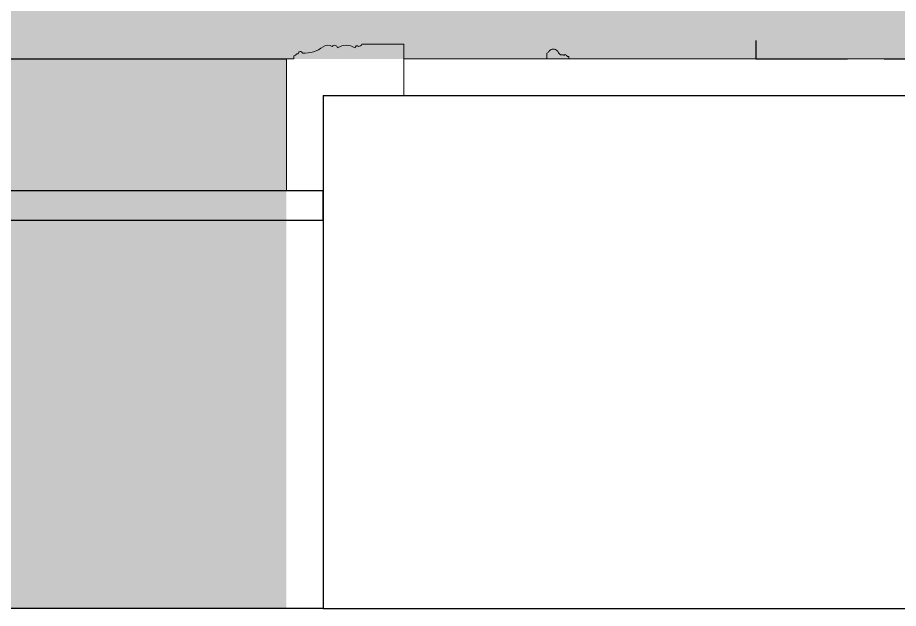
# Model space of a CAD drawing. Header units: millimetres. Extents: x 6321 to 120763, y -355 to 15211.
# Drawn here: x 17584 to 18785, y 2739 to 3546 of the extents above; entities that cross this region are included whole.
import ezdxf

# ---------------------------------------------------------------- set-up
doc = ezdxf.new("R2010")
doc.units = ezdxf.units.MM
doc.linetypes.add('DASH', pattern=[0.35, 0.25, -0.1])
for name, color, linetype in [('D-BASE-WALL', 4, 'Continuous'), ('I-FC', 2, 'Continuous'), ('I-FC-HATCH', 8, 'Continuous'), ('I-PL-FURN', 1, 'DASH'), ('I-RCP', 2, 'Continuous'), ('I—平面—门', 1, 'Continuous')]:
    doc.layers.add(name, color=color, linetype=linetype)
doc.layers.add('I-PL-WALL-FHINISH', color=73, linetype='Continuous', lineweight=13)

msp = doc.modelspace()

# ---------------------------------------------------------------- hatches: boundary and pattern name
at = {"layer": 'I-FC-HATCH'}
h = msp.add_hatch(dxfattribs=at)
h.set_pattern_fill('AR-CONC', color=256, scale=2)
h.set_pattern_definition([(50, (16985.02, 5554.04), (364.369, -31.878), [38.1, -419.1]), (355, (16985.02, 5554.04), (-70.487, 382.114), [30.48, -335.281]), (100.4514, (17015.4, 5551.4), (293.882, 350.236), [32.38, -356.18]), (46.184, (16985, 5655.64), (542.158, -84.085), [57.15, -628.65]), (96.6356, (17030.2, 5648.64), (474.808, 494.852), [48.57, -534.27]), (351.184, (16985, 5655.64), (474.81, 494.852), [45.72, -502.92]), (21, (17035.82, 5630.24), (303.229, -204.53), [38.1, -419.1]), (326, (17035.82, 5630.24), (123.604, 368.376), [30.48, -335.28]), (71.4514, (17061.1, 5613.2), (426.833, 163.846), [32.38, -356.18]), (37.5, (16985.02, 5554.04), (6.1772, 169.11), [0, -331.216, 0, -340.36, 0, -336.55]), (7.5, (16985.02, 5554.04), (133.6393, 200.361), [0, -194.056, 0, -323.596, 0, -128.27]), (327.5, (16871.74, 5554.04), (271.1812, -11.4575), [0, -127, 0, -396.24, 0, -525.78]), (317.5, (16820.94, 5554.04), (296.2584, 50.853), [0, -165.1, 0, -263.144, 0, -373.38])])
h.paths.add_polyline_path([(9160.2, 2739.4), (12210.2, 2739.4), (12210.2, 3489.4), (14900.2, 3489.4), (14900.2, 2739.4), (17950.2, 2739.4), (17950.2, 3489.4), (20640.2, 3489.4), (20640.2, 2739.4), (23645.2, 2739.4), (23645.2, 4229.4), (22495.2, 4229.4), (22495.2, 6829.5), (17745.2, 6829.5), (17745.2, 7019.4), (14975.2, 7019.4), (14975.2, 6829.5), (10230.2, 6829.4), (10230.2, 4229.4), (9160.2, 4229.4)])

# ---------------------------------------------------------------- linework, layer by layer
at = {"layer": 'D-BASE-WALL'}
for p, q in [((18000.2, 3439.4), (20545.2, 3439.4)), ((18000.2, 3439.4), (18000.2, 2739.4)), ((18000.2, 2739.4), (20545.2, 2739.4))]:
    msp.add_line(p, q, dxfattribs=at)
at = {"layer": 'I-FC'}
msp.add_lwpolyline([(18000.2, 2739.4), (14850.2, 2739.4)], dxfattribs=at)
at = {"layer": 'I-PL-FURN', "ltscale": 500}
msp.add_lwpolyline([(18590.2, 3689.4), (18590.2, 3489.4), (19790.2, 3489.4), (19790.2, 3689.4)], close=True, dxfattribs=at)
at = {"layer": 'I-PL-WALL-FHINISH'}
msp.add_lwpolyline([(18110.2, 3439.5), (18110.2, 3509.5), (18053.2, 3509.5, -0.37825), (18048.4, 3506.5, 0.623496), (18043.7, 3504.5, 0.284819), (18019.8, 3504.5, 0.636149), (18012.7, 3506.5, 0.282378), (18000.4, 3506, -0.186128), (17972.1, 3497.4, 0.824383), (17966.2, 3496.4), (17963.8, 3496.4, -0.262247), (17960.2, 3493.4), (17960.2, 3489.4), (17950.2, 3489.4), (17950.2, 3309.4)], format="xyb", dxfattribs=at)
msp.add_lwpolyline([(18305.2, 3489.4), (18305.2, 3497.3, 0.320816), (18307.9, 3500), (18308.5, 3500, -0.466827), (18319.9, 3500), (18320.5, 3500, 0.468154), (18327.9, 3494.9), (18328.6, 3494.2, -0.645582), (18331.9, 3494), (18332.5, 3494, 0.415157), (18335.2, 3492.7), (18335.2, 3489.4)], format="xyb", close=True, dxfattribs=at)
msp.add_lwpolyline([(18110.2, 3489.4), (20590.2, 3489.4), (20590.2, 3309.4)], dxfattribs=at)
at = {"layer": 'I-RCP'}
msp.add_lwpolyline([(14900.2, 3489.4), (17950.2, 3489.4)], dxfattribs=at)
at = {"layer": 'I—平面—门'}
msp.add_lwpolyline([(17370.2, 3269.4), (18000.2, 3269.4), (18000.2, 3309.4), (17370.2, 3309.4)], close=True, dxfattribs=at)

doc.saveas('drawing.dxf')
